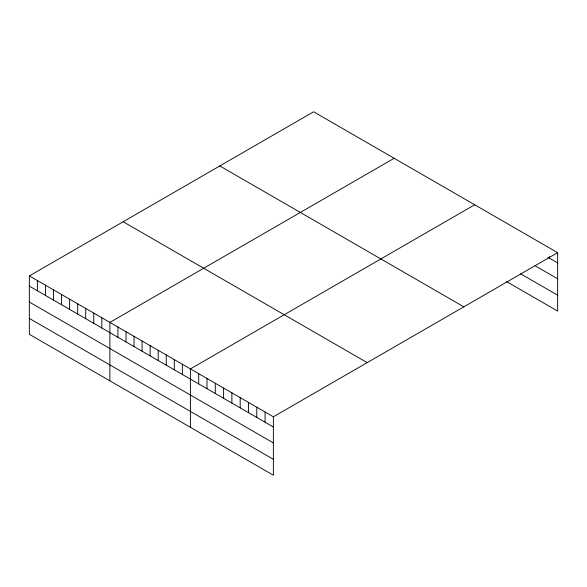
<?xml version="1.0" encoding="UTF-8"?>
<svg xmlns="http://www.w3.org/2000/svg" width="587" height="587" viewBox="0 0 587 587"><rect width="100%" height="100%" fill="white"/><g stroke="black" fill="none" stroke-linecap="round" stroke-linejoin="round"><path stroke-width="0.88" d="M557.65 252.674L273.373 416.799L273.373 475.213L29.35 334.326L29.35 275.912L313.627 111.787L557.65 252.674L557.65 311.088L506.361 281.474M394.156 158.285L109.879 322.41L109.879 380.816M474.685 204.775L190.408 368.9L190.408 427.307M547.847 257.238L557.65 262.895M535.021 265.735L557.65 278.796M520.691 273.843L557.65 295.18M219.817 165.952L463.84 306.84M123.16 221.754L367.183 362.641M29.35 275.912L273.373 416.799M29.35 286.133L273.373 427.02M29.35 302.041L273.373 442.921M29.35 318.418L273.373 459.305M549.351 256.402L549.351 258.104M265.075 412.008L265.075 422.229M256.783 407.224L256.783 417.445M248.484 402.433L248.484 412.654M240.186 397.641L240.186 407.862M231.887 392.85L231.887 403.071M223.596 388.058L223.596 398.279M215.297 383.267L215.297 393.488M206.998 378.483L206.998 388.704M198.707 373.692L198.707 383.913M182.352 364.248L182.352 374.469M174.302 359.604L174.302 369.825M166.246 354.952L166.246 365.173M158.196 350.3L158.196 360.521M150.14 345.655L150.14 355.876M142.091 341.003L142.091 351.224M134.034 336.358L134.034 346.572M125.985 331.706L125.985 341.928M117.928 327.054L117.928 337.276M101.822 317.758L101.822 327.979M93.773 313.106L93.773 323.327M85.717 308.461L85.717 318.682M77.667 303.809L77.667 314.03M69.611 299.165L69.611 309.378M61.562 294.513L61.562 304.734M53.505 289.861L53.505 300.082M45.456 285.216L45.456 295.437M37.399 280.564L37.399 290.785"/></g></svg>
